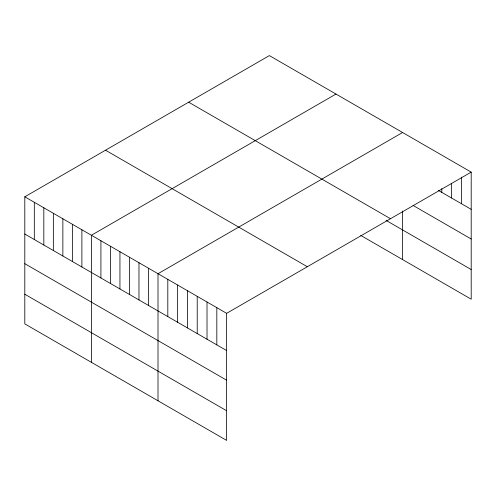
<?xml version="1.0" encoding="UTF-8"?>
<svg xmlns="http://www.w3.org/2000/svg" width="496" height="496" viewBox="0 0 496 496"><rect width="100%" height="100%" fill="white"/><g stroke="black" fill="none" stroke-linecap="round" stroke-linejoin="round"><path stroke-width="0.74" d="M471.2 172.124L226.629 313.329L226.629 440.398L24.8 323.876L24.8 196.807L269.371 55.602L471.2 172.124L471.2 299.193L360.716 235.408M335.978 94.054L91.4 235.259L91.4 362.328M402.578 132.506L158.007 273.711L158.007 400.78M438.526 190.483L471.2 209.349M413.038 205.418L471.2 238.998M188.666 102.201L390.488 218.724M386.086 220.404L471.2 269.545M105.512 150.207L307.334 266.73M24.8 196.807L226.629 313.329M24.8 234.031L226.629 350.554M24.8 263.68L226.629 380.203M24.8 294.227L226.629 410.75M461.398 177.103L461.398 203.689M451.596 183.601L451.596 198.028M441.793 188.573L441.793 192.374M402.578 211.017L402.578 259.575M216.826 307.669L216.826 344.894M207.018 302.008L207.018 339.233M197.216 296.354L197.216 333.572M187.414 290.693L187.414 327.912M177.611 285.033L177.611 322.257M167.809 279.372L167.809 316.597M148.49 268.218L148.49 305.443M138.979 262.725L138.979 299.95M129.462 257.232L129.462 294.457M119.945 251.739L119.945 288.963M110.434 246.245L110.434 283.47M100.917 240.752L100.917 277.977M81.89 229.766L81.89 266.991M72.373 224.273L72.373 261.497M62.862 218.779L62.862 256.004M53.345 213.286L53.345 250.511M43.828 207.793L43.828 245.018M34.317 202.3L34.317 239.525"/></g></svg>
